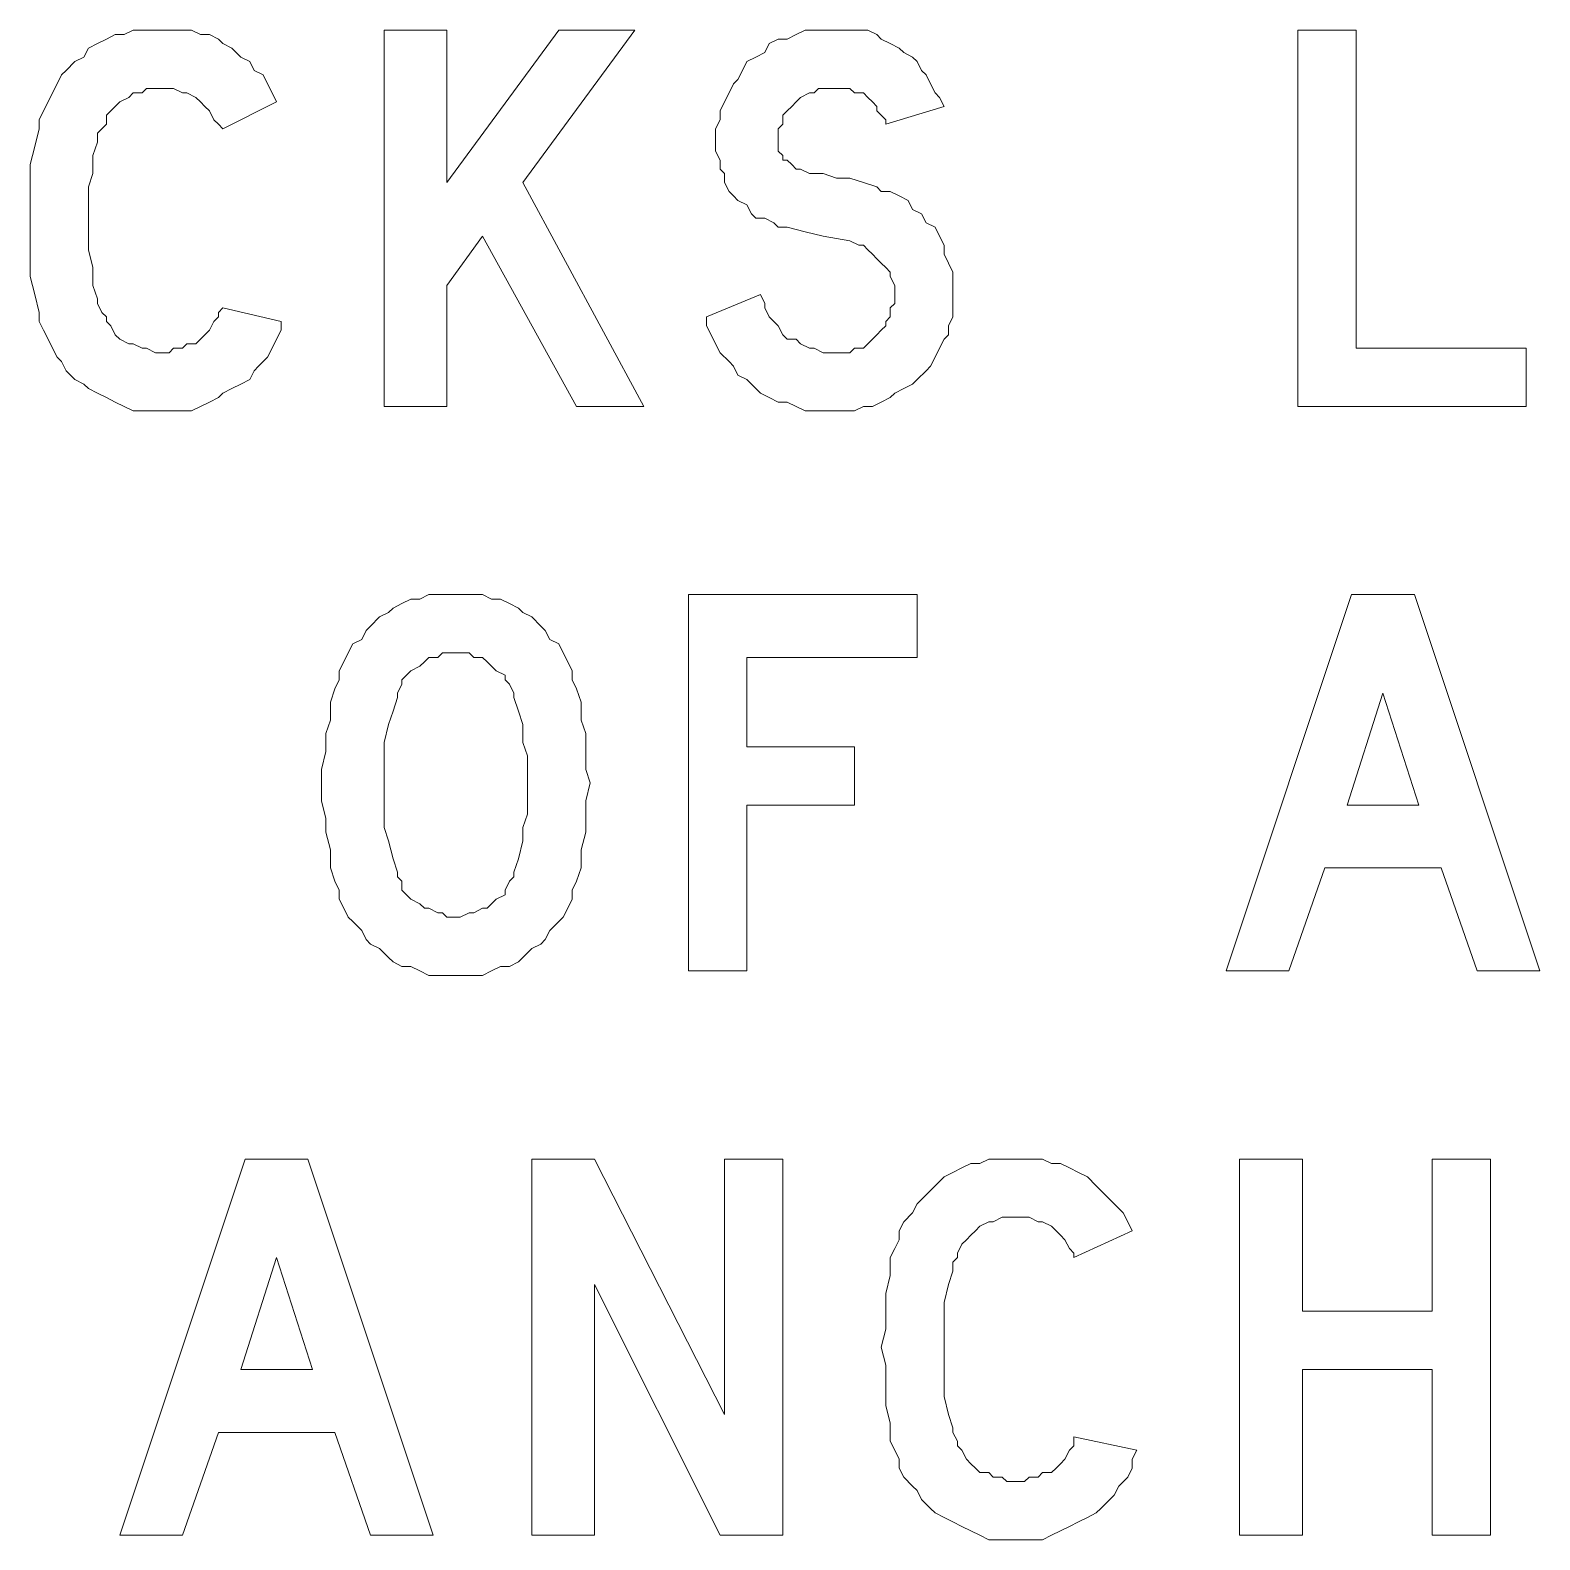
# Model space of a CAD drawing. Extents: x 171 to 1038, y -1303 to 275.
# Drawn here: x 239.63 to 255.67, y 187.6 to 203.64 of the extents above; entities that cross this region are included whole.
import ezdxf

# ---------------------------------------------------------------- set-up
doc = ezdxf.new("R2010")
doc.units = 0
doc.header["$LTSCALE"] = 12
doc.header["$MEASUREMENT"] = 0
doc.layers.get('0').update_dxf_attribs({"linetype": 'CONTINUOUS'})

msp = doc.modelspace()

# ---------------------------------------------------------------- linework, layer by layer
at = {"color": 3, "lineweight": 0}
for points in [[(241.006, 203.638), (240.911, 203.638), (240.816, 203.638), (240.721, 203.638), (240.625, 203.591), (240.53, 203.591), (240.435, 203.543), (240.34, 203.496), (240.245, 203.448), (240.197, 203.353), (240.102, 203.305), (240.007, 203.21), (239.959, 203.163), (239.912, 203.067), (239.864, 202.972), (239.816, 202.877), (239.769, 202.782), (239.721, 202.687), (239.721, 202.591), (239.674, 202.401), (239.626, 202.211), (239.626, 202.02), (239.626, 201.83), (239.626, 201.64), (239.626, 201.449), (239.626, 201.259), (239.626, 201.021), (239.674, 200.83), (239.721, 200.64), (239.721, 200.545), (239.769, 200.45), (239.816, 200.354), (239.864, 200.259), (239.912, 200.164), (239.959, 200.117), (240.007, 200.021), (240.102, 199.926), (240.197, 199.879), (240.245, 199.831), (240.34, 199.783), (240.435, 199.736), (240.53, 199.688), (240.625, 199.641), (240.721, 199.593), (240.816, 199.593), (240.911, 199.593), (241.006, 199.593), (241.101, 199.593), (241.197, 199.593), (241.339, 199.593), (241.435, 199.641), (241.53, 199.688), (241.625, 199.736), (241.673, 199.783), (241.768, 199.831), (241.863, 199.879), (241.958, 199.926), (242.006, 200.021), (242.053, 200.069), (242.148, 200.164), (242.196, 200.259), (242.244, 200.354), (242.291, 200.45), (242.291, 200.545), (241.673, 200.688)], [(241.958, 203.305), (241.863, 203.353), (241.768, 203.448), (241.673, 203.496), (241.625, 203.543), (241.53, 203.591), (241.435, 203.591), (241.339, 203.638), (241.197, 203.638), (241.101, 203.638), (241.006, 203.638)], [(243.386, 203.638), (244.052, 203.638), (244.052, 202.02), (245.242, 203.638), (246.051, 203.638), (244.861, 202.02), (246.146, 199.641), (245.432, 199.641), (244.433, 201.449), (244.052, 200.926), (244.052, 199.641), (243.386, 199.641), (243.386, 203.638), (243.386, 203.638)], [(248.145, 203.638), (248.05, 203.638), (247.955, 203.638), (247.86, 203.638), (247.765, 203.591), (247.669, 203.543), (247.574, 203.543), (247.479, 203.496), (247.431, 203.401), (247.336, 203.353), (247.241, 203.305), (247.193, 203.21), (247.146, 203.115), (247.098, 203.067), (247.051, 202.972), (247.003, 202.877), (246.956, 202.782), (246.956, 202.687), (246.908, 202.591), (246.908, 202.496), (246.908, 202.401), (246.908, 202.353), (246.956, 202.258), (246.956, 202.163), (247.003, 202.115), (247.003, 202.02), (247.051, 201.925), (247.098, 201.877), (247.146, 201.83), (247.241, 201.782), (247.289, 201.687), (247.336, 201.64), (247.431, 201.64), (247.527, 201.592), (247.574, 201.544), (247.669, 201.544)], [(248.716, 202.639), (249.335, 202.829), (249.288, 202.925), (249.24, 202.972), (249.192, 203.067), (249.145, 203.163), (249.097, 203.21), (249.05, 203.305), (249.002, 203.353), (248.907, 203.401), (248.859, 203.448), (248.764, 203.496), (248.669, 203.543), (248.621, 203.591), (248.526, 203.638), (248.431, 203.638), (248.336, 203.638), (248.241, 203.638), (248.145, 203.638)], [(253.095, 203.638), (253.714, 203.638), (253.714, 200.259), (255.522, 200.259), (255.522, 199.641), (253.095, 199.641), (253.095, 203.638), (253.095, 203.638)], [(242.244, 202.877), (242.196, 202.972), (242.148, 203.067), (242.101, 203.163), (242.006, 203.21), (241.958, 203.305)], [(241.006, 203.02), (240.959, 203.02), (240.863, 203.02), (240.816, 202.972), (240.721, 202.972), (240.673, 202.925), (240.578, 202.877), (240.53, 202.829), (240.483, 202.782), (240.435, 202.734), (240.435, 202.639), (240.387, 202.591), (240.34, 202.544), (240.34, 202.449), (240.292, 202.306), (240.292, 202.115), (240.245, 201.973), (240.245, 201.782), (240.245, 201.64), (240.245, 201.449), (240.245, 201.306), (240.292, 201.116), (240.292, 200.926), (240.34, 200.783), (240.34, 200.735), (240.387, 200.64), (240.435, 200.592), (240.435, 200.545), (240.483, 200.497), (240.53, 200.402), (240.578, 200.354), (240.673, 200.307), (240.721, 200.307), (240.816, 200.259), (240.863, 200.259), (240.959, 200.212), (241.006, 200.212), (241.101, 200.212), (241.149, 200.259), (241.244, 200.259), (241.292, 200.307), (241.387, 200.307), (241.435, 200.354), (241.482, 200.402), (241.53, 200.45), (241.577, 200.545), (241.625, 200.592), (241.625, 200.64), (241.673, 200.688)], [(241.482, 202.829), (241.435, 202.877), (241.387, 202.925), (241.292, 202.972), (241.244, 202.972), (241.149, 203.02), (241.101, 203.02), (241.006, 203.02)], [(248.145, 203.02), (248.098, 203.02), (248.003, 203.02), (247.955, 202.972), (247.907, 202.972), (247.812, 202.925), (247.765, 202.877), (247.717, 202.829), (247.669, 202.782), (247.622, 202.734), (247.622, 202.639)], [(248.716, 202.639), (248.716, 202.687), (248.669, 202.734), (248.621, 202.782), (248.621, 202.829), (248.574, 202.877), (248.526, 202.925), (248.479, 202.972), (248.383, 202.972), (248.336, 203.02), (248.288, 203.02), (248.241, 203.02), (248.145, 203.02)], [(241.673, 202.591), (241.625, 202.639), (241.577, 202.687), (241.53, 202.782), (241.482, 202.829)], [(241.673, 202.591), (242.244, 202.877)], [(247.622, 202.639), (247.574, 202.591), (247.574, 202.544), (247.574, 202.496), (247.574, 202.449), (247.574, 202.401), (247.574, 202.353), (247.622, 202.306), (247.622, 202.258), (247.669, 202.258), (247.717, 202.211), (247.765, 202.163)], [(247.384, 200.83), (246.813, 200.592), (246.813, 200.497), (246.86, 200.402), (246.908, 200.307), (246.956, 200.212), (247.051, 200.117), (247.098, 200.069), (247.146, 199.974), (247.241, 199.926), (247.336, 199.831), (247.384, 199.783), (247.479, 199.736), (247.574, 199.688), (247.669, 199.688), (247.765, 199.641), (247.86, 199.593), (247.955, 199.593), (248.098, 199.593), (248.193, 199.593), (248.288, 199.593), (248.383, 199.593), (248.479, 199.641), (248.574, 199.641), (248.669, 199.688), (248.764, 199.736), (248.812, 199.783), (248.907, 199.831), (249.002, 199.879), (249.05, 199.926), (249.145, 200.021), (249.192, 200.069), (249.24, 200.164), (249.288, 200.259), (249.335, 200.354), (249.383, 200.402), (249.383, 200.497), (249.43, 200.592), (249.43, 200.688), (249.43, 200.783), (249.43, 200.878), (249.43, 200.973), (249.43, 201.068), (249.383, 201.164), (249.335, 201.259), (249.335, 201.354), (249.288, 201.449), (249.24, 201.544), (249.145, 201.592), (249.097, 201.687), (249.002, 201.735), (248.954, 201.83), (248.859, 201.877), (248.764, 201.925), (248.669, 201.925), (248.621, 201.973), (248.479, 202.02), (248.336, 202.068), (248.193, 202.068), (248.05, 202.115)], [(247.765, 202.163), (247.812, 202.163), (247.907, 202.115), (247.955, 202.115), (248.05, 202.115)], [(248.05, 201.449), (247.86, 201.497), (247.669, 201.544)], [(248.05, 201.449), (248.336, 201.402)], [(248.812, 200.735), (248.812, 200.83), (248.812, 200.878), (248.812, 200.926), (248.764, 201.021), (248.764, 201.068), (248.716, 201.116), (248.669, 201.164), (248.621, 201.211), (248.574, 201.259), (248.526, 201.306), (248.479, 201.354), (248.431, 201.354), (248.336, 201.402)], [(247.384, 200.83), (247.431, 200.735), (247.431, 200.688), (247.479, 200.592), (247.527, 200.545), (247.574, 200.497), (247.622, 200.402), (247.669, 200.354), (247.765, 200.354), (247.812, 200.307), (247.907, 200.259), (247.955, 200.259), (248.05, 200.212), (248.145, 200.212), (248.193, 200.212), (248.288, 200.212)], [(248.288, 200.212), (248.336, 200.212), (248.383, 200.259), (248.479, 200.259), (248.526, 200.307), (248.574, 200.354), (248.621, 200.402), (248.669, 200.45), (248.716, 200.497), (248.716, 200.545), (248.764, 200.592), (248.764, 200.688), (248.812, 200.735)], [(244.147, 197.642), (244.052, 197.642), (243.957, 197.642), (243.862, 197.642), (243.767, 197.594), (243.671, 197.594), (243.576, 197.546), (243.481, 197.499), (243.434, 197.451), (243.338, 197.404), (243.243, 197.308), (243.196, 197.261), (243.148, 197.166), (243.053, 197.118), (243.005, 197.023), (242.958, 196.928), (242.91, 196.832), (242.91, 196.737), (242.862, 196.642)], [(245.432, 196.642), (245.385, 196.737), (245.385, 196.832), (245.337, 196.928), (245.29, 197.023), (245.242, 197.118), (245.147, 197.166), (245.099, 197.261), (245.052, 197.308), (244.957, 197.404), (244.861, 197.451), (244.814, 197.499), (244.719, 197.546), (244.623, 197.594), (244.528, 197.594), (244.433, 197.642), (244.338, 197.642), (244.243, 197.642), (244.147, 197.642)], [(246.622, 197.642), (249.05, 197.642), (249.05, 196.975), (247.241, 196.975), (247.241, 196.023), (248.383, 196.023), (248.383, 195.405), (247.241, 195.405), (247.241, 193.644), (246.622, 193.644), (246.622, 197.642), (246.622, 197.642)], [(252.334, 193.644), (253.666, 197.642), (254.333, 197.642), (255.665, 193.644), (254.999, 193.644), (254.618, 194.738), (253.381, 194.738), (253, 193.644), (252.334, 193.644), (252.334, 193.644)], [(244.147, 197.023), (244.052, 197.023), (244.005, 197.023), (243.957, 196.975), (243.862, 196.975), (243.814, 196.928), (243.767, 196.88), (243.671, 196.832), (243.624, 196.785), (243.576, 196.737), (243.576, 196.69), (243.529, 196.595), (243.529, 196.547)], [(244.766, 196.547), (244.766, 196.595), (244.719, 196.69), (244.671, 196.737), (244.671, 196.785), (244.576, 196.832), (244.528, 196.88), (244.481, 196.928), (244.433, 196.975), (244.338, 196.975), (244.29, 197.023), (244.195, 197.023), (244.147, 197.023)], [(242.862, 196.642), (242.815, 196.499), (242.815, 196.309), (242.767, 196.166), (242.767, 195.976), (242.72, 195.785), (242.72, 195.643), (242.72, 195.452), (242.767, 195.262), (242.767, 195.119), (242.815, 194.929), (242.815, 194.738), (242.862, 194.596)], [(245.432, 194.596), (245.48, 194.738), (245.48, 194.929), (245.528, 195.119), (245.528, 195.262), (245.528, 195.452), (245.575, 195.643), (245.528, 195.785), (245.528, 195.976), (245.528, 196.166), (245.48, 196.309), (245.48, 196.499), (245.432, 196.642)], [(243.529, 196.547), (243.481, 196.404), (243.434, 196.261), (243.386, 196.071), (243.386, 195.928), (243.386, 195.785), (243.386, 195.643), (243.386, 195.452), (243.386, 195.309), (243.386, 195.167), (243.434, 195.024), (243.481, 194.834), (243.529, 194.691)], [(244.766, 194.691), (244.814, 194.834), (244.861, 195.024), (244.861, 195.167), (244.909, 195.309), (244.909, 195.452), (244.909, 195.643), (244.909, 195.785), (244.909, 195.928), (244.861, 196.071), (244.861, 196.261), (244.814, 196.404), (244.766, 196.547)], [(254.38, 195.405), (253.619, 195.405), (253.999, 196.595), (254.38, 195.405), (254.38, 195.405)], [(242.862, 194.596), (242.91, 194.5), (242.91, 194.405), (242.958, 194.31), (243.005, 194.215), (243.053, 194.167), (243.148, 194.072), (243.196, 193.977), (243.243, 193.929), (243.338, 193.882), (243.434, 193.786), (243.481, 193.739), (243.576, 193.691), (243.671, 193.691), (243.767, 193.644), (243.862, 193.596), (243.957, 193.596), (244.052, 193.596), (244.147, 193.596)], [(243.529, 194.691), (243.529, 194.643), (243.576, 194.596), (243.576, 194.5), (243.624, 194.453), (243.671, 194.405), (243.767, 194.358), (243.814, 194.31), (243.862, 194.31), (243.957, 194.262), (244.005, 194.262), (244.052, 194.215), (244.147, 194.215)], [(244.147, 194.215), (244.195, 194.215), (244.29, 194.262), (244.338, 194.262), (244.433, 194.31), (244.481, 194.31), (244.528, 194.358), (244.576, 194.405), (244.671, 194.453), (244.671, 194.5), (244.719, 194.596), (244.766, 194.643), (244.766, 194.691)], [(244.147, 193.596), (244.243, 193.596), (244.338, 193.596), (244.433, 193.596), (244.528, 193.644), (244.623, 193.691), (244.719, 193.691), (244.814, 193.739), (244.861, 193.786), (244.957, 193.882), (245.052, 193.929), (245.099, 193.977), (245.147, 194.072), (245.242, 194.167), (245.29, 194.215), (245.337, 194.31), (245.385, 194.405), (245.385, 194.5), (245.432, 194.596)], [(240.578, 187.647), (241.911, 191.645), (242.577, 191.645), (243.909, 187.647), (243.243, 187.647), (242.862, 188.741), (241.625, 188.741), (241.244, 187.647), (240.578, 187.647), (240.578, 187.647)], [(244.957, 191.645), (245.623, 191.645), (247.003, 188.932), (247.003, 191.645), (247.622, 191.645), (247.622, 187.647), (246.956, 187.647), (245.623, 190.312), (245.623, 187.647), (244.957, 187.647), (244.957, 191.645), (244.957, 191.645)], [(250.097, 191.645), (250.002, 191.645), (249.906, 191.645), (249.811, 191.645), (249.716, 191.597), (249.621, 191.597), (249.526, 191.55), (249.43, 191.502), (249.335, 191.454), (249.24, 191.359), (249.192, 191.312), (249.097, 191.216), (249.05, 191.169), (249.002, 191.074), (248.907, 190.978), (248.859, 190.883), (248.859, 190.788), (248.812, 190.693), (248.764, 190.598), (248.764, 190.407), (248.716, 190.217), (248.716, 190.027), (248.716, 189.836), (248.669, 189.646), (248.716, 189.455), (248.716, 189.265), (248.716, 189.027), (248.764, 188.837), (248.764, 188.646), (248.812, 188.551), (248.859, 188.456), (248.859, 188.361), (248.907, 188.266), (249.002, 188.17), (249.05, 188.123), (249.097, 188.028), (249.192, 187.932), (249.24, 187.885), (249.335, 187.837), (249.43, 187.79), (249.526, 187.742), (249.621, 187.694), (249.716, 187.647), (249.811, 187.599), (249.906, 187.599), (250.002, 187.599), (250.097, 187.599), (250.192, 187.599), (250.287, 187.599), (250.382, 187.599), (250.477, 187.647), (250.573, 187.694), (250.668, 187.742), (250.763, 187.79), (250.858, 187.837), (250.953, 187.885), (251.001, 187.932), (251.096, 188.028), (251.144, 188.075), (251.191, 188.17), (251.287, 188.266), (251.334, 188.361), (251.334, 188.456), (251.382, 188.551), (250.715, 188.694)], [(251.001, 191.312), (250.953, 191.359), (250.858, 191.454), (250.763, 191.502), (250.668, 191.55), (250.573, 191.597), (250.477, 191.597), (250.382, 191.645), (250.287, 191.645), (250.192, 191.645), (250.097, 191.645)], [(252.476, 191.645), (253.143, 191.645), (253.143, 190.027), (254.523, 190.027), (254.523, 191.645), (255.142, 191.645), (255.142, 187.647), (254.523, 187.647), (254.523, 189.408), (253.143, 189.408), (253.143, 187.647), (252.476, 187.647), (252.476, 191.645), (252.476, 191.645)], [(251.334, 190.883), (251.287, 190.978), (251.239, 191.074), (251.144, 191.169), (251.096, 191.216), (251.001, 191.312)], [(250.097, 191.026), (250.002, 191.026), (249.954, 191.026), (249.859, 190.978), (249.811, 190.978), (249.716, 190.931), (249.668, 190.883), (249.621, 190.836), (249.573, 190.788), (249.526, 190.74), (249.478, 190.645), (249.478, 190.598), (249.43, 190.55), (249.43, 190.455), (249.383, 190.312), (249.335, 190.122), (249.335, 189.979), (249.335, 189.789), (249.335, 189.646), (249.335, 189.455), (249.335, 189.313), (249.335, 189.122), (249.383, 188.932), (249.43, 188.789), (249.43, 188.741), (249.478, 188.646), (249.478, 188.599), (249.526, 188.551), (249.573, 188.456), (249.621, 188.408), (249.668, 188.361), (249.716, 188.313), (249.811, 188.313), (249.859, 188.266), (249.954, 188.266), (250.002, 188.218), (250.097, 188.218), (250.192, 188.218), (250.24, 188.266), (250.335, 188.266), (250.382, 188.313), (250.477, 188.313), (250.525, 188.361), (250.573, 188.408), (250.62, 188.456), (250.668, 188.551), (250.715, 188.599), (250.715, 188.646), (250.715, 188.694)], [(250.573, 190.836), (250.525, 190.883), (250.477, 190.931), (250.382, 190.978), (250.335, 190.978), (250.24, 191.026), (250.192, 191.026), (250.097, 191.026)], [(250.715, 190.598), (251.334, 190.883)], [(250.715, 190.598), (250.715, 190.645), (250.668, 190.693), (250.62, 190.788), (250.573, 190.836)], [(242.624, 189.408), (241.863, 189.408), (242.244, 190.598), (242.624, 189.408), (242.624, 189.408)]]:
    msp.add_lwpolyline(points, dxfattribs=at)

doc.saveas('drawing.dxf')
